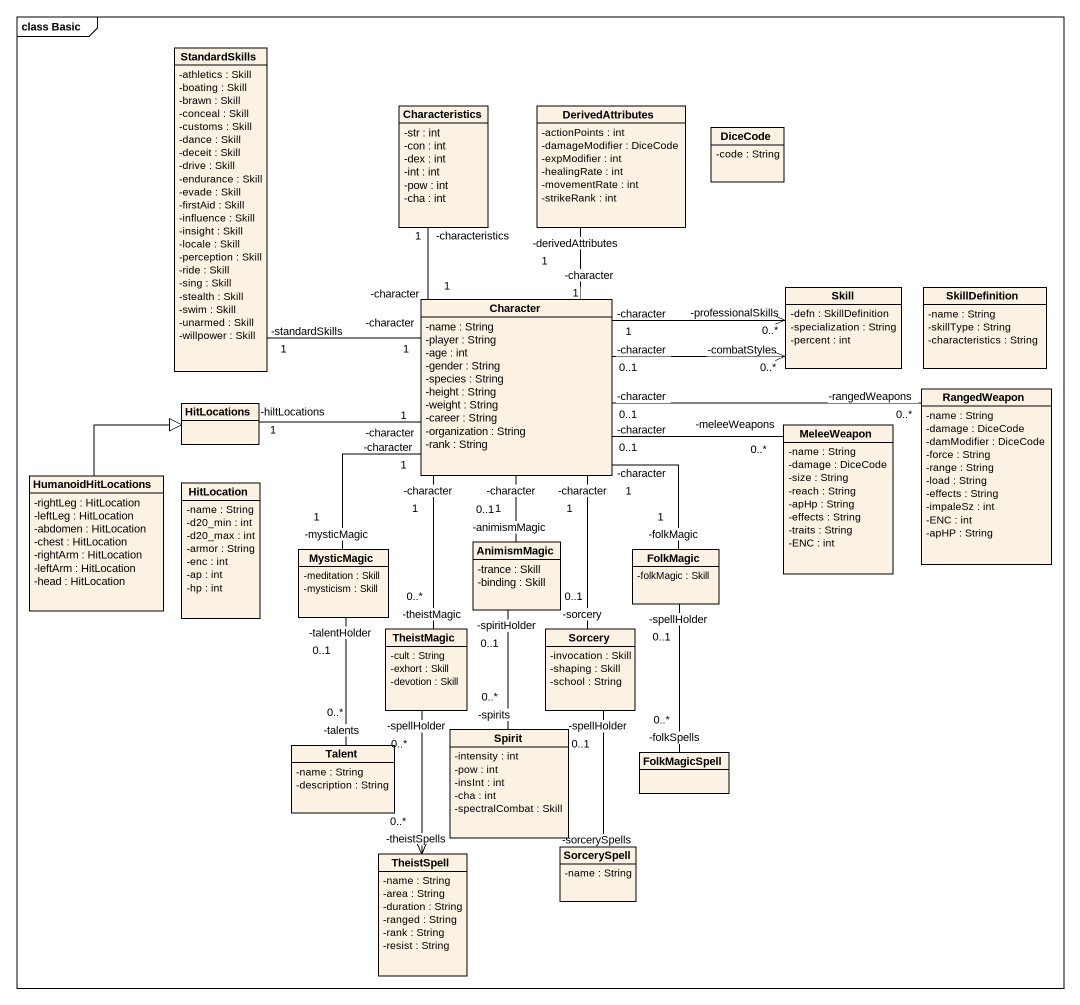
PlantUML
@startuml
mainframe class Basic
hide circle
hide empty members
skinparam classAttributeIconSize 0
class StandardSkills {
  -athletics : Skill
  -boating : Skill
  -brawn : Skill
  -conceal : Skill
  -customs : Skill
  -dance : Skill
  -deceit : Skill
  -drive : Skill
  -endurance : Skill
  -evade : Skill
  -firstAid : Skill
  -influence : Skill
  -insight : Skill
  -locale : Skill
  -perception : Skill
  -ride : Skill
  -sing : Skill
  -stealth : Skill
  -swim : Skill
  -unarmed : Skill
  -willpower : Skill
}
class Characteristics {
  -str : int
  -con : int
  -dex : int
  -int : int
  -pow : int
  -cha : int
}
class DerivedAttributes {
  -actionPoints : int
  -damageModifier : DiceCode
  -expModifier : int
  -healingRate : int
  -movementRate : int
  -strikeRank : int
}
class DiceCode {
  -code : String
}
class Character {
  -name : String
  -player : String
  -age : int
  -gender : String
  -species : String
  -height : String
  -weight : String
  -career : String
  -organization : String
  -rank : String
}
class Skill {
  -defn : SkillDefinition
  -specialization : String
  -percent : int
}
class SkillDefinition {
  -name : String
  -skillType : String
  -characteristics : String
}
class HitLocations
class RangedWeapon {
  -name : String
  -damage : DiceCode
  -damModifier : DiceCode
  -force : String
  -range : String
  -load : String
  -effects : String
  -impaleSz : int
  -ENC : int
  -apHP : String
}
class MeleeWeapon {
  -name : String
  -damage : DiceCode
  -size : String
  -reach : String
  -apHp : String
  -effects : String
  -traits : String
  -ENC : int
}
class HumanoidHitLocations {
  -rightLeg : HitLocation
  -leftLeg : HitLocation
  -abdomen : HitLocation
  -chest : HitLocation
  -rightArm : HitLocation
  -leftArm : HitLocation
  -head : HitLocation
}
class HitLocation {
  -name : String
  -d20_min : int
  -d20_max : int
  -armor : String
  -enc : int
  -ap : int
  -hp : int
}
class AnimismMagic {
  -trance : Skill
  -binding : Skill
}
class MysticMagic {
  -meditation : Skill
  -mysticism : Skill
}
class FolkMagic {
  -folkMagic : Skill
}
class TheistMagic {
  -cult : String
  -exhort : Skill
  -devotion : Skill
}
class Sorcery {
  -invocation : Skill
  -shaping : Skill
  -school : String
}
class Spirit {
  -intensity : int
  -pow : int
  -insInt : int
  -cha : int
  -spectralCombat : Skill
}
class Talent {
  -name : String
  -description : String
}
class FolkMagicSpell
class TheistSpell {
  -name : String
  -area : String
  -duration : String
  -ranged : String
  -rank : String
  -resist : String
}
class SorcerySpell {
  -name : String
}
StandardSkills "-standardSkills\n1" -- "-character\n1" Character
Characteristics "-characteristics\n1" -- "-character\n1" Character
DerivedAttributes "-derivedAttributes\n1" -- "-character\n1" Character
Character "-character\n1" -right-> "-professionalSkills\n0..*" Skill
Character "-character\n0..1" -right-> "-combatStyles\n0..*" Skill
Character "-character\n0..1" -right- "-meleeWeapons\n0..*" MeleeWeapon
Character "-character\n1" -- "-theistMagic\n0..*" TheistMagic
HitLocations "-hiltLocations\n1" -right- "-character\n1" Character
RangedWeapon "-rangedWeapons\n0..*" -left- "-character\n0..1" Character
HumanoidHitLocations -up-|> HitLocations
AnimismMagic "-animismMagic\n0..1" -up- "-character\n1" Character
AnimismMagic "-spiritHolder\n0..1" -- "-spirits\n0..*" Spirit
MysticMagic "-mysticMagic\n1" -up- "-character\n1" Character
FolkMagic "-folkMagic\n1" -up- "-character\n1" Character
TheistMagic "-spellHolder\n0..*" --> "-theistSpells\n0..*" TheistSpell
Sorcery "-sorcery\n0..1" -up- "-character\n1" Character
Sorcery "-spellHolder\n0..1" -- "-sorcerySpells" SorcerySpell
Talent "-talents\n0..*" -up- "-talentHolder\n0..1" MysticMagic
FolkMagicSpell "-folkSpells\n0..*" -up- "-spellHolder\n0..1" FolkMagic
@enduml
